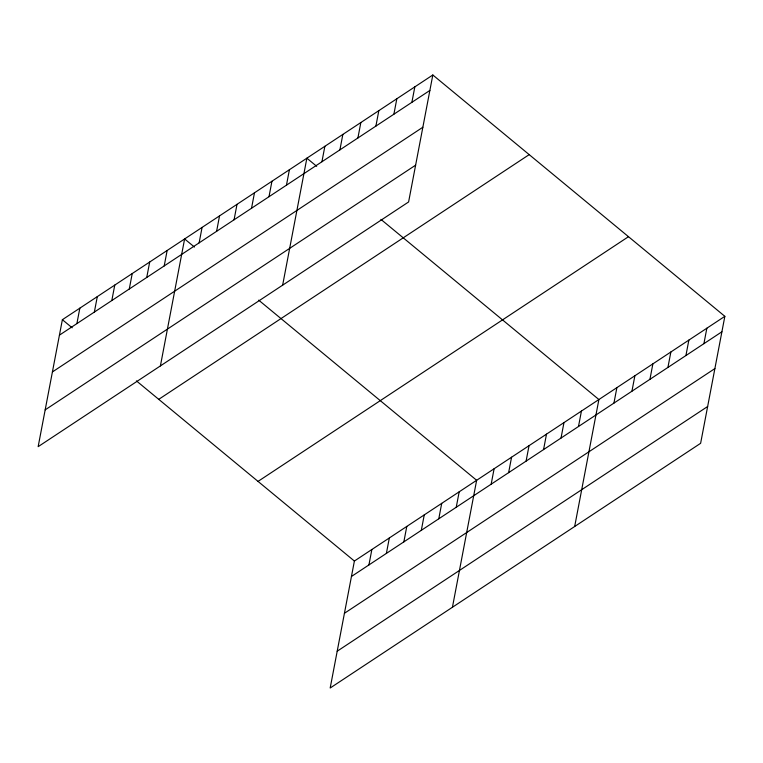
<?xml version="1.0" encoding="UTF-8"?>
<svg xmlns="http://www.w3.org/2000/svg" width="763" height="763" viewBox="0 0 763 763"><rect width="100%" height="100%" fill="white"/><g stroke="black" fill="none" stroke-linecap="round" stroke-linejoin="round"><path stroke-width="1.14" d="M432.821 74.984L62.375 319.697L38.15 446.67L408.606 201.957L432.821 74.984L724.85 316.33L700.625 443.303L330.179 688.016L354.394 561.043L724.85 316.33M76.891 323.607L79.838 308.157M94.354 312.067L97.302 296.626M111.818 300.536L114.765 285.085M129.281 288.996L132.228 273.555M146.744 277.465L149.691 262.014M164.207 265.925L167.154 250.474M160.402 365.916L184.617 238.943L194.431 247.05M199.133 242.853L202.081 227.403M216.606 231.313L219.544 215.872M234.069 219.782L237.016 204.331M251.532 208.242L254.48 192.801M268.996 196.711L271.943 181.26M286.459 185.171L289.406 169.72M282.644 285.162L306.869 158.189L316.683 166.296M321.919 161.746L324.866 146.305M339.907 149.863L342.854 134.412M357.904 137.979L360.851 122.528M375.892 126.095L378.839 110.645M393.889 114.202L396.836 98.761M411.886 102.318L414.834 86.877M368.92 564.954L371.867 549.503M386.383 553.413L389.33 537.972M403.846 541.883L406.793 526.432M421.31 530.342L424.257 514.891M438.773 518.811L441.72 503.361M456.236 507.271L459.183 491.82M452.43 607.262L476.646 480.289L258.686 300.145M491.162 484.2L494.109 468.749M508.625 472.659L511.572 457.218M526.089 461.129L529.036 445.678M543.561 449.588L546.508 434.137M561.024 438.057L563.971 422.607M578.488 426.517L581.435 411.066M574.673 526.508L598.898 399.535L380.928 219.391M613.938 403.093L616.885 387.652M631.936 391.209L634.883 375.758M649.933 379.325L652.88 363.875M667.921 367.442L670.868 351.991M685.918 355.548L688.865 340.107M703.906 343.665L706.853 328.214M59.428 335.148L429.874 90.435M52.409 371.943L422.855 127.24M45.17 409.865L415.625 165.161M158.742 399.335L529.188 154.631M258.028 481.396L628.483 236.692M351.447 576.485L721.903 331.781M344.428 613.29L714.883 368.586M337.198 651.211L707.654 406.498M62.375 319.697L72.189 327.804M136.434 380.899L354.394 561.043"/></g></svg>
